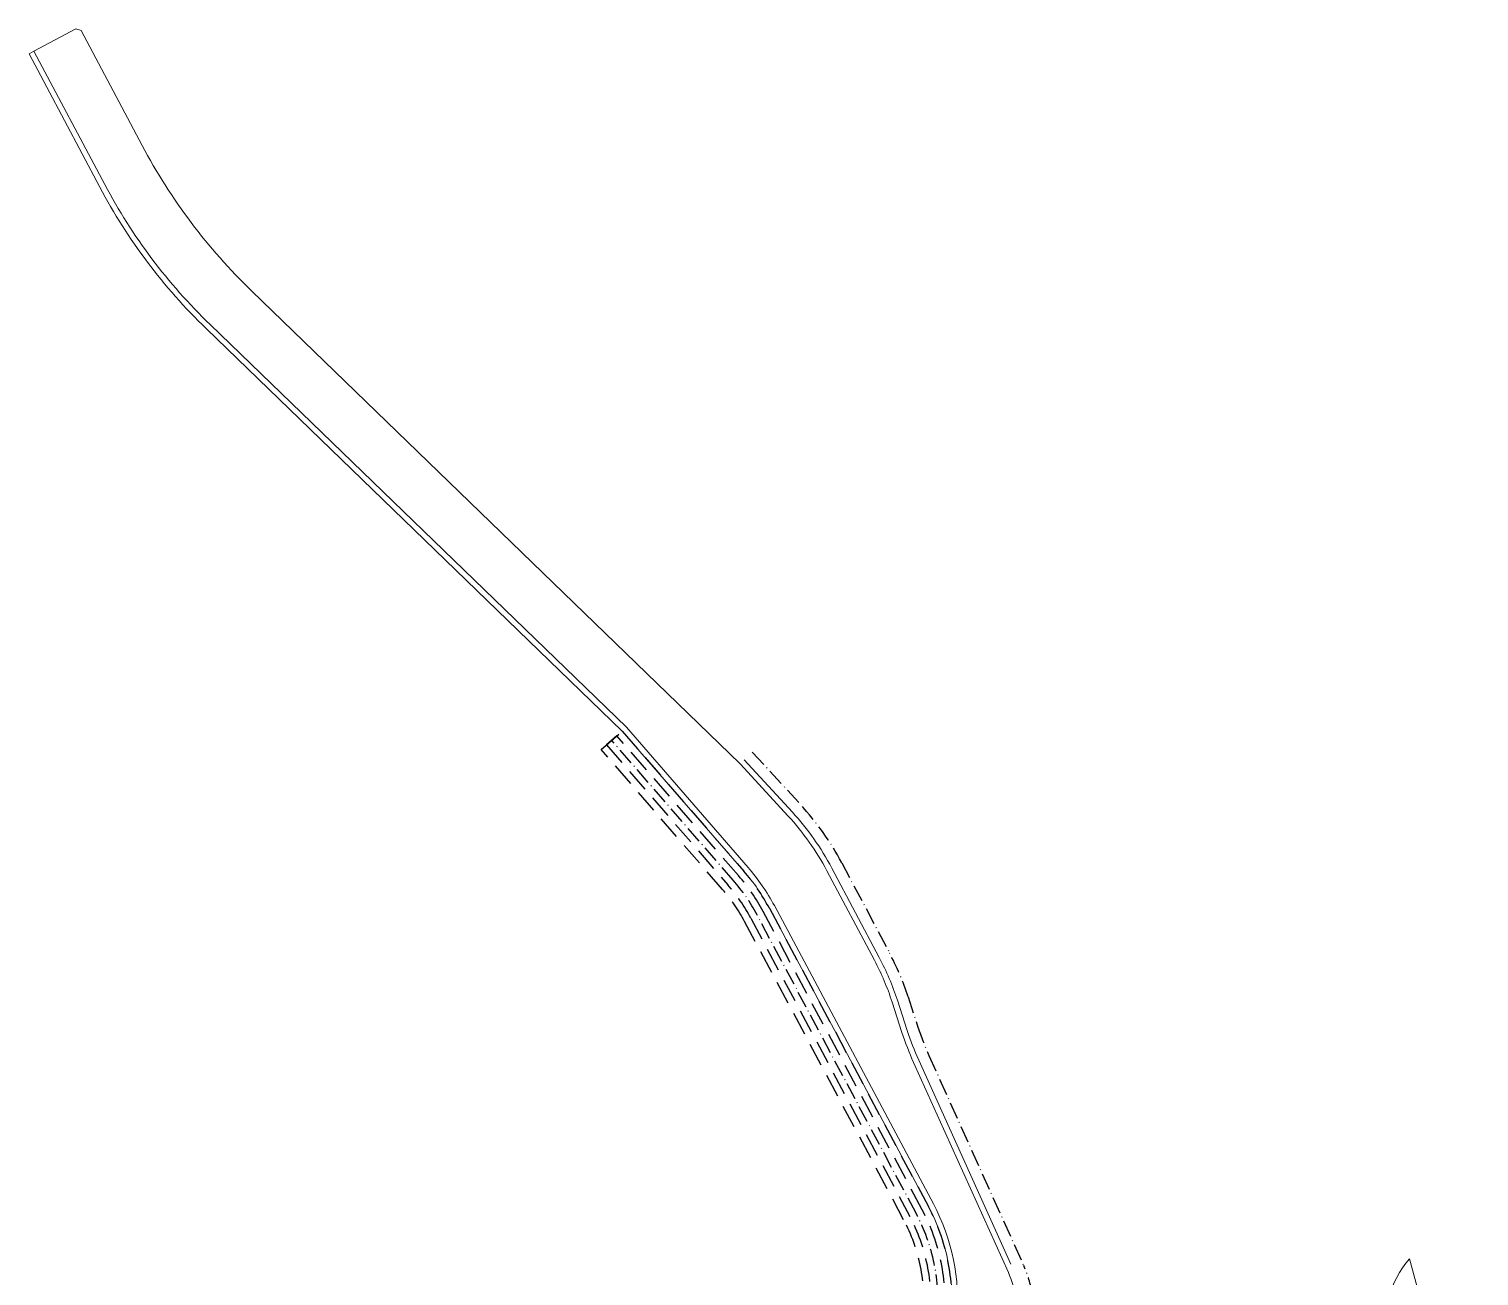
# Model space of a CAD drawing. Header units: metres. Extents: x 567571 to 569693, y 2064864 to 2067384.
# Drawn here: x 567571 to 568347, y 2066717 to 2067384 of the extents above; entities that cross this region are included whole.
import ezdxf

# ---------------------------------------------------------------- set-up
doc = ezdxf.new("R2010")
doc.units = ezdxf.units.M
doc.linetypes.add('ACAD_ISO10W100', pattern=[18.5, 12, -3, 0.5, -3])
doc.linetypes.add('HIDDEN', pattern=[0.375, 0.25, -0.125])
doc.layers.add('datKeSog', color=251, linetype='CONTINUOUS', lineweight=13)
doc.layers.add('datMatNc', color=150, linetype='CONTINUOUS', lineweight=13)
for name, color, linetype in [('LogDg phu', 7, 'CONTINUOUS'), ('TimDg', 222, 'CONTINUOUS'), ('ViaHeSphu', 32, 'CONTINUOUS')]:
    doc.layers.add(name, color=color, linetype=linetype)

msp = doc.modelspace()

# ---------------------------------------------------------------- linework, layer by layer
at = {"layer": 'datKeSog'}
msp.add_lwpolyline([(567573.45, 2067372.17), (567570.8, 2067370.76), (567608.68, 2067299.45, 0.078548), (567665.57, 2067223.85), (567888.21, 2067008.42), (567953.21, 2066933.58, -0.056428), (567966.92, 2066913.65), (568051.98, 2066754.06, -0.144976), (568064.22, 2066694.24), (568050.88, 2066539.89), (568050.48, 2066529.83), (568053.37, 2066526.85), (568053.88, 2066539.7), (568067.21, 2066693.99, 0.144976), (568054.63, 2066755.47), (567969.57, 2066915.06, 0.056428), (567955.48, 2066935.55), (567890.39, 2067010.49), (567667.65, 2067226, -0.078548), (567611.33, 2067300.86)], format="xyb", close=True, dxfattribs=at)
msp.add_lwpolyline([(568096.08, 2066723.19), (568046.82, 2066832.42, -0.027141), (568040.71, 2066848.21), (568035.43, 2066864.41, 0.043213), (568025.72, 2066887.28), (568000.3, 2066935.18, 0.063727), (567979.2, 2066965.04), (567953.48, 2066993.08)], format="xyb", dxfattribs=at)
at = {"layer": 'datMatNc'}
msp.add_lwpolyline([(568098.65, 2066705.89, 0.066115), (568094.79, 2066718.75), (568044.08, 2066831.19, -0.027141), (568037.86, 2066847.28), (568032.57, 2066863.48, 0.043213), (568023.07, 2066885.87), (567997.65, 2066933.78, 0.063727), (567976.99, 2066963.01), (567951.33, 2066990.98), (567689.9, 2067243.95, -0.078548), (567631.32, 2067321.79), (567598.65, 2067383.29), (567595.94, 2067384.12), (567573.45, 2067372.17), (567611.33, 2067300.86, 0.078548), (567667.65, 2067226), (567890.39, 2067010.49), (567955.48, 2066935.55, -0.056428), (567969.57, 2066915.06), (568054.63, 2066755.47, -0.144976), (568067.21, 2066693.99)], format="xyb", dxfattribs=at)
msp.add_lwpolyline([(568309.29, 2066726.04, 0.222921), (568296.91, 2066681.56, 0.066766), (568306.08, 2066651.97, 0.022088), (568320.83, 2066623.5, -0.169869), (568324.2, 2066605.55, 0.111582), (568326.26, 2066576.71, 0.093755), (568337.98, 2066554.25), (568346.56, 2066556.47, -0.165746), (568345.02, 2066578.89, 0.261882), (568341.4, 2066592.94, -0.235087), (568336.12, 2066609.82, -0.290837), (568340.42, 2066614.66), (568337.54, 2066624.95, -0.295024), (568321.94, 2066634.15, -0.053739), (568315.22, 2066652.16, -0.07416), (568314.11, 2066663.08, 0.200014), (568307.66, 2066680.86, -0.227775), (568303.64, 2066694.06, -0.177851), (568313.33, 2066711.59), (568309.29, 2066726.04)], format="xyb", close=True, dxfattribs=at)
at = {"layer": 'LogDg phu', "linetype": 'HIDDEN', "ltscale": 50}
msp.add_lwpolyline([(568048.89, 2066560.43), (568060.48, 2066694.57, 0.144976), (568048.67, 2066752.3), (567963.61, 2066911.89, 0.056428), (567950.38, 2066931.12), (567885.38, 2067005.96), (567879.72, 2067001.04), (567944.72, 2066926.2, -0.056428), (567956.99, 2066908.36), (568042.06, 2066748.77, -0.144976), (568053.01, 2066695.21), (568041.42, 2066561.07)], format="xyb", dxfattribs=at)
at = {"layer": 'TimDg', "linetype": 'ACAD_ISO10W100', "ltscale": 0.75, "elevation": 0}
msp.add_lwpolyline([(568211.15, 2065670.28), (568198.58, 2065725.1), (568170.7, 2065808.31, -0.077563), (568157.67, 2065868.59), (568155.37, 2065974.47, 0.120641), (568130.74, 2066066.36), (568046.33, 2066208.43, -0.144979), (568032.38, 2066263.49), (568043.4, 2066540.37), (568056.75, 2066694.89, 0.144976), (568045.36, 2066750.53), (567960.3, 2066910.12, 0.056428), (567947.55, 2066928.66), (567882.55, 2067003.5)], format="xyb", dxfattribs=at)
at = {"layer": 'TimDg', "linetype": 'ACAD_ISO10W100', "ltscale": 0.75}
msp.add_lwpolyline([(567957.78, 2066997.26), (567983.62, 2066969.1, -0.063727), (568005.6, 2066938), (568031.02, 2066890.09, -0.043213), (568041.13, 2066866.27), (568046.41, 2066850.07, 0.027141), (568052.29, 2066834.89), (568102.99, 2066722.45, -0.066115), (568107.53, 2066707.32)], format="xyb", dxfattribs=at)
at = {"layer": 'ViaHeSphu', "linetype": 'HIDDEN', "ltscale": 50}
msp.add_lwpolyline([(568037.68, 2066561.39), (568049.27, 2066695.54, 0.144976), (568038.75, 2066747.01), (567953.68, 2066906.59, 0.056428), (567941.89, 2066923.74), (567876.88, 2066998.58), (567888.21, 2067008.42), (567953.21, 2066933.58, -0.056428), (567966.92, 2066913.65), (568051.98, 2066754.06, -0.144976), (568064.22, 2066694.24), (568052.63, 2066560.1)], format="xyb", dxfattribs=at)

doc.saveas('drawing.dxf')
